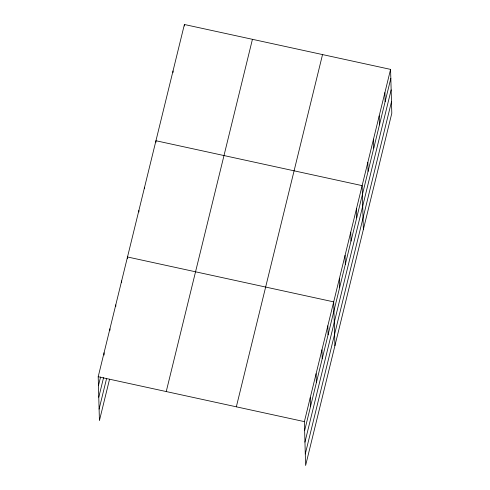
<?xml version="1.0" encoding="UTF-8"?>
<svg xmlns="http://www.w3.org/2000/svg" width="490" height="490" viewBox="0 0 490 490"><rect width="100%" height="100%" fill="white"/><g stroke="black" fill="none" stroke-linecap="round" stroke-linejoin="round"><path stroke-width="0.73" d="M109.546 379.236L99.421 420.61L98.196 376.743L184.393 24.5L390.579 69.39L391.804 113.257L305.607 465.5L304.382 421.633L390.579 69.39M98.447 385.716L100.579 377.006M98.772 397.231L103.568 377.631M99.103 409.095L106.563 378.611M166.239 391.559L252.436 39.316M236.339 406.823L322.536 54.58M304.633 430.606L390.83 78.363M304.952 442.121L391.149 89.878M305.288 453.985L391.479 101.742M98.196 376.743L304.382 421.633M384.889 92.641L385.14 101.614M379.199 115.891L379.45 124.864M373.509 139.136L373.76 148.109M367.825 162.386L368.07 171.359M363.36 229.498L362.135 185.63L155.949 140.74L155.992 142.235M356.444 208.881L356.696 217.854M350.754 232.131L351.005 241.105M345.064 255.376L345.315 264.349M339.38 278.626L339.625 287.599M334.915 345.738L333.69 301.871L127.504 256.981L127.547 258.475M327.828 325.826L328.079 334.799M321.967 349.78L322.218 358.754M316.105 373.729L316.356 382.702M310.243 397.684L310.495 406.657M184.393 24.5L184.436 25.995M173.013 70.995L173.056 72.489M144.568 187.235L144.611 188.73M138.884 210.486L138.921 211.98M121.642 280.935L121.685 282.43M115.781 304.884L115.824 306.379M109.919 328.839L109.962 330.334M104.058 352.788L104.119 355.036"/></g></svg>
